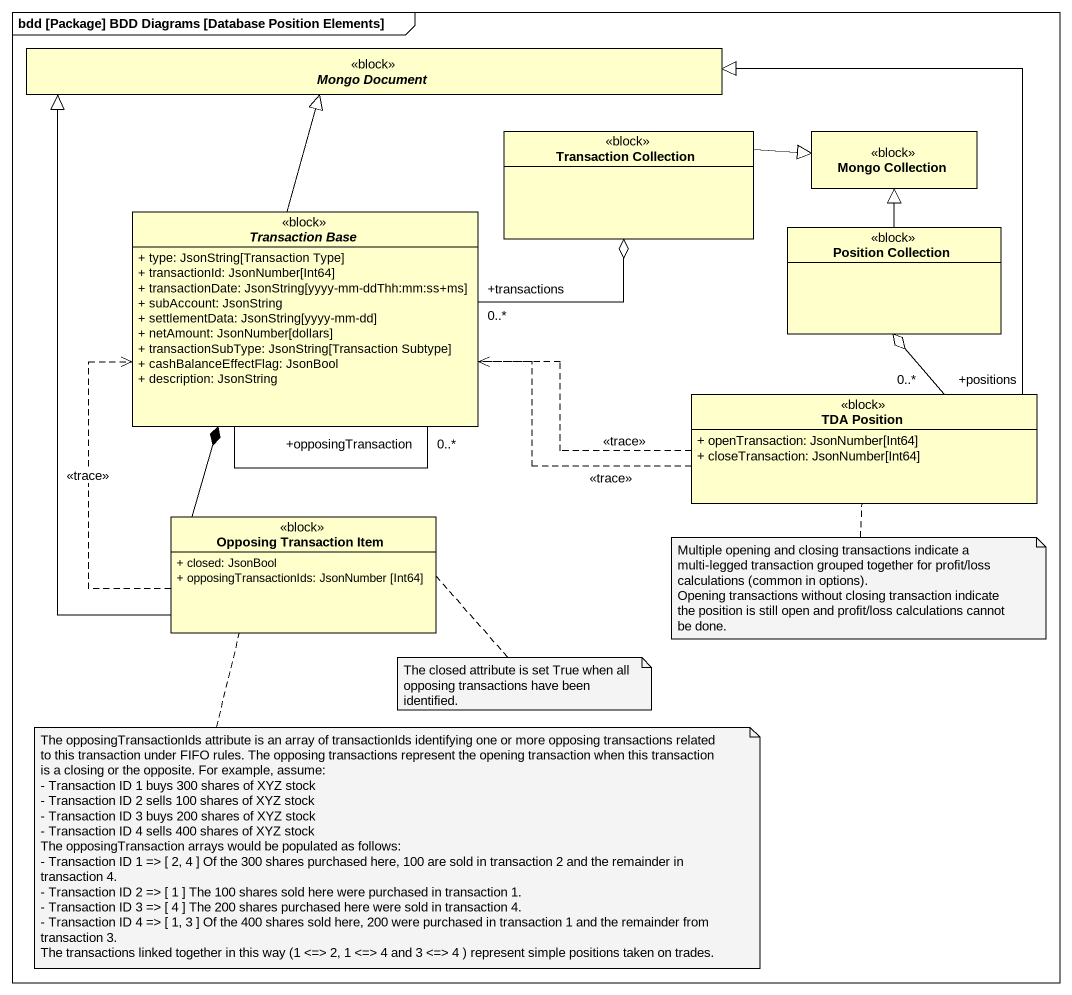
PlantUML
@startuml
mainframe bdd [Package] BDD Diagrams [Database Position Elements]
hide circle
hide empty members
skinparam classAttributeIconSize 0
abstract class "Mongo Document" as Mongo_Document <<block>>
class "Transaction Collection" as Transaction_Collection <<block>>
class "Mongo Collection" as Mongo_Collection <<block>>
abstract class "Transaction Base" as Transaction_Base <<block>> {
  + type: JsonString[Transaction Type]
  + transactionId: JsonNumber[Int64]
  + transactionDate: JsonString[yyyy-mm-ddThh:mm:ss+ms]
  + subAccount: JsonString
  + settlementData: JsonString[yyyy-mm-dd]
  + netAmount: JsonNumber[dollars]
  + transactionSubType: JsonString[Transaction Subtype]
  + cashBalanceEffectFlag: JsonBool
  + description: JsonString
}
class "Position Collection" as Position_Collection <<block>>
class "TDA Position" as TDA_Position <<block>> {
  + openTransaction: JsonNumber[Int64]
  + closeTransaction: JsonNumber[Int64]
}
class "Opposing Transaction Item" as Opposing_Transaction_Item <<block>> {
  + closed: JsonBool
  + opposingTransactionIds: JsonNumber [Int64]
}
Transaction_Collection -right-|> Mongo_Collection
Transaction_Base -up-|> Mongo_Document
Transaction_Base "+transactions\n0..*" -right-o Transaction_Collection
Transaction_Base -- "+opposingTransaction\n0..*" Transaction_Base
Position_Collection -up-|> Mongo_Collection
TDA_Position -up-|> Mongo_Document
TDA_Position .left.> Transaction_Base : <<trace>>
TDA_Position .left.> Transaction_Base : <<trace>>
TDA_Position "+positions\n0..*" -up-o Position_Collection
Opposing_Transaction_Item -up-|> Mongo_Document
Opposing_Transaction_Item -up-* Transaction_Base
Opposing_Transaction_Item .up.> Transaction_Base : <<trace>>
note bottom of TDA_Position
  Multiple opening and closing transactions indicate a multi-legged transaction grouped together for profit/loss calculations (common in options).
  Opening transactions without closing transaction indicate the position is still open and profit/loss calculations cannot be done.
end note
note right of Opposing_Transaction_Item : The closed attribute is set True when all opposing transactions have been identified.
note bottom of Opposing_Transaction_Item
  The opposingTransactionIds attribute is an array of transactionIds identifying one or more opposing transactions related to this transaction under FIFO rules. The opposing transactions represent the opening transaction when this transaction is a closing or the opposite. For example, assume:
  - Transaction ID 1 buys 300 shares of XYZ stock
  - Transaction ID 2 sells 100 shares of XYZ stock
  - Transaction ID 3 buys 200 shares of XYZ stock
  - Transaction ID 4 sells 400 shares of XYZ stock
  The opposingTransaction arrays would be populated as follows:
  - Transaction ID 1 => [ 2, 4 ] Of the 300 shares purchased here, 100 are sold in transaction 2 and the remainder in transaction 4.
  - Transaction ID 2 => [ 1 ] The 100 shares sold here were purchased in transaction 1.
  - Transaction ID 3 => [ 4 ] The 200 shares purchased here were sold in transaction 4.
  - Transaction ID 4 => [ 1, 3 ] Of the 400 shares sold here, 200 were purchased in transaction 1 and the remainder from transaction 3.
  The transactions linked together in this way (1 <=> 2, 1 <=> 4 and 3 <=> 4 ) represent simple positions taken on trades.
end note
@enduml
